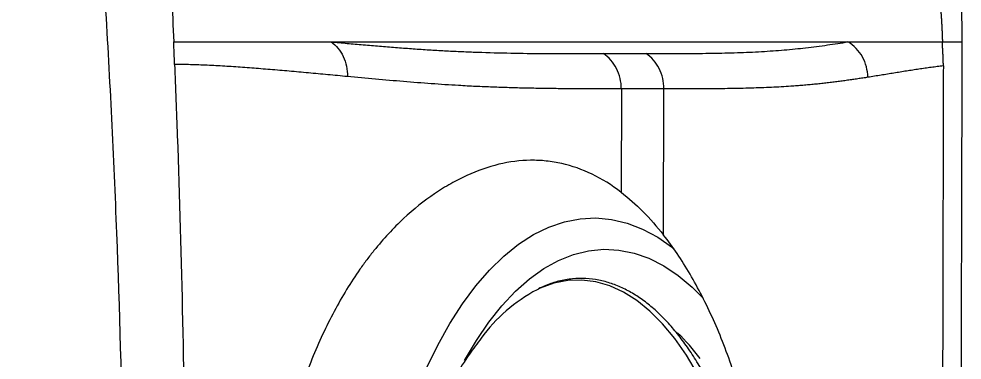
# Model space of a CAD drawing. Header units: inches. Extents: x 0 to 84, y -22 to 124.
# Drawn here: x 73.2 to 79, y 44.67 to 46.77 of the extents above; entities that cross this region are included whole.
import ezdxf

# ---------------------------------------------------------------- set-up
doc = ezdxf.new("R2010")
doc.units = ezdxf.units.IN
doc.header["$MEASUREMENT"] = 0
doc.layers.add('1', color=4, linetype='Continuous')
doc.layers.add('BDIM_CYAN', color=4, linetype='Continuous')

# ---------------------------------------------------------------- blocks, each defined once
blk = doc.blocks.new('2026 RELAY')
at = {"color": 8, "linetype": 'Continuous', "lineweight": 25, "flags": 128}
for points in [[(75.7087, 44.1237), (75.7777, 44.2658), (75.8512, 44.3978), (75.9288, 44.5189), (76.0103, 44.6286), (76.0951, 44.7265), (76.1829, 44.812), (76.2734, 44.8846), (76.3659, 44.9442), (76.4602, 44.9903), (76.5557, 45.0229), (76.652, 45.0416), (76.7487, 45.0465), (76.8452, 45.0374), (76.9412, 45.0145), (77.0362, 44.9779), (77.1296, 44.9277), (77.2211, 44.8642), (77.2285, 44.8583)], [(75.9419, 44.1698), (76.0144, 44.2935), (76.0909, 44.4061), (76.1711, 44.5072), (76.2545, 44.5961), (76.3407, 44.6725), (76.4292, 44.7359), (76.5196, 44.7861), (76.6115, 44.8227), (76.7043, 44.8455), (76.7977, 44.8546), (76.891, 44.8497), (76.984, 44.831), (77.0759, 44.7986), (77.1665, 44.7525), (77.2553, 44.6931), (77.3417, 44.6206), (77.4085, 44.5538)]]:
    blk.add_lwpolyline(points, dxfattribs=at)
at = {"color": 8, "linetype": 'Continuous', "lineweight": 25}
blk.add_open_spline([(78.8806, 46.1286), (78.9083, 46.1284), (78.9637, 46.1281), (78.9941, 46.1284), (79.0027, 46.1285), (79.0018, 46.1285), (79.0016, 46.1285)], degree=3, knots=[0, 0, 0, 0, 0.305915, 0.61136, 0.916414, 1, 1, 1, 1], dxfattribs=at)
at = {"layer": '1', "color": 3, "linetype": 'Continuous', "lineweight": 25}
for p, q in [((76.9061, 45.8397), (76.905, 45.2041)), ((77.1658, 44.9418), (77.1683, 45.8397))]:
    blk.add_line(p, q, dxfattribs=at)
for points, knots in [([(73.2321, 51.1327), (73.2395, 51.0842), (73.2542, 50.9871), (73.2758, 50.8415), (73.297, 50.6958), (73.3178, 50.55), (73.3382, 50.4042), (73.358, 50.2583), (73.3775, 50.1124), (73.3965, 49.9664), (73.4151, 49.8203), (73.4332, 49.6742), (73.4508, 49.528), (73.468, 49.3818), (73.4848, 49.2355), (73.5012, 49.0892), (73.5171, 48.9428), (73.5326, 48.7964), (73.5477, 48.65), (73.5624, 48.5035), (73.5767, 48.3569), (73.5906, 48.2103), (73.604, 48.0637), (73.6171, 47.9171), (73.666, 47.3507), (73.7374, 46.3634), (73.8064, 44.9541), (73.8454, 43.5435), (73.8556, 42.1325), (73.837, 40.7216), (73.7899, 39.3113), (73.7133, 37.9023), (73.6336, 36.862), (73.572, 36.1892), (73.5423, 35.8828), (73.511, 35.5766), (73.478, 35.2705), (73.4433, 34.9646), (73.407, 34.6589), (73.369, 34.3534), (73.3295, 34.0481), (73.2883, 33.743), (73.2456, 33.4381), (73.2158, 33.2351), (73.2009, 33.1335)], [0, 0, 0, 0, 0.008152, 0.016305, 0.024457, 0.032609, 0.040761, 0.048913, 0.057066, 0.065218, 0.07337, 0.081522, 0.089675, 0.097827, 0.105979, 0.114132, 0.122284, 0.130437, 0.138589, 0.146741, 0.154894, 0.163046, 0.171198, 0.17935, 0.187503, 0.265626, 0.343751, 0.421876, 0.5, 0.578124, 0.65625, 0.734374, 0.812498, 0.829543, 0.846589, 0.863635, 0.88068, 0.897726, 0.914772, 0.931818, 0.948864, 0.96591, 0.982955, 1, 1, 1, 1]), ([(73.7996, 51.0331), (73.8313, 50.7239), (73.8982, 50.0362), (74.0201, 48.5901), (74.1026, 47.2639), (74.1453, 46.3165), (74.1531, 46.1286)], [0.0114035, 0.0114035, 0.0114035, 0.0114035, 0.0625, 0.125, 0.25, 0.2809238, 0.2809238, 0.2809238, 0.2809238]), ([(78.5661, 47.6047), (78.5698, 47.601), (78.5771, 47.5935), (78.5879, 47.5819), (78.5987, 47.57), (78.6093, 47.5578), (78.6198, 47.5454), (78.6302, 47.5327), (78.6405, 47.5197), (78.6611, 47.4927), (78.6913, 47.45), (78.7304, 47.387), (78.7678, 47.3185), (78.8154, 47.2186), (78.8594, 47.1054), (78.8982, 46.978), (78.9247, 46.8744), (78.9476, 46.7645), (78.9671, 46.6466), (78.9824, 46.5231), (78.9909, 46.4228), (78.9953, 46.3504), (78.9974, 46.3066), (78.999, 46.2626), (79.0001, 46.2182), (79.0007, 46.1735), (79.0007, 46.1436), (79.0007, 46.1286)], [0, 0, 0, 0, 0.015844, 0.031621, 0.047334, 0.062983, 0.078572, 0.094101, 0.109572, 0.124988, 0.187999, 0.249563, 0.313107, 0.374788, 0.499352, 0.562942, 0.624385, 0.687795, 0.749484, 0.812575, 0.874947, 0.895662, 0.91639, 0.93716, 0.958, 0.978938, 1, 1, 1, 1]), ([(78.6506, 47.2757), (78.6529, 47.271), (78.6575, 47.2616), (78.6643, 47.2472), (78.671, 47.2325), (78.6777, 47.2176), (78.6842, 47.2025), (78.6906, 47.1871), (78.697, 47.1715), (78.7032, 47.1557), (78.7094, 47.1396), (78.7154, 47.1233), (78.7213, 47.1068), (78.7272, 47.09), (78.7329, 47.073), (78.7386, 47.0558), (78.7441, 47.0384), (78.7495, 47.0208), (78.7549, 47.003), (78.7601, 46.985), (78.7653, 46.9668), (78.7703, 46.9483), (78.7752, 46.9297), (78.78, 46.9109), (78.7848, 46.8919), (78.7894, 46.8727), (78.7939, 46.8533), (78.7983, 46.8338), (78.8026, 46.814), (78.8068, 46.7941), (78.8109, 46.774), (78.8148, 46.7538), (78.8187, 46.7333), (78.8225, 46.7127), (78.8261, 46.692), (78.8297, 46.6711), (78.8331, 46.65), (78.8364, 46.6288), (78.8396, 46.6074), (78.8427, 46.5858), (78.8457, 46.5642), (78.8486, 46.5424), (78.8514, 46.5204), (78.854, 46.4983), (78.8566, 46.4761), (78.859, 46.4537), (78.8613, 46.4312), (78.8635, 46.4086), (78.8656, 46.3859), (78.8675, 46.363), (78.8694, 46.3401), (78.8711, 46.317), (78.8727, 46.2938), (78.8742, 46.2705), (78.8756, 46.2471), (78.8768, 46.2236), (78.878, 46.1999), (78.879, 46.1762), (78.8799, 46.1524), (78.8804, 46.1365), (78.8806, 46.1286)], [0, 0, 0, 0, 0.017409, 0.034799, 0.052169, 0.069521, 0.086855, 0.104172, 0.121473, 0.138758, 0.156028, 0.173285, 0.190527, 0.207757, 0.224974, 0.242179, 0.259374, 0.276558, 0.293732, 0.310897, 0.328054, 0.345202, 0.362343, 0.379478, 0.396607, 0.413731, 0.430851, 0.447967, 0.465081, 0.482194, 0.499305, 0.516417, 0.53353, 0.550645, 0.567762, 0.584884, 0.602011, 0.619143, 0.636283, 0.65343, 0.670587, 0.687754, 0.704932, 0.722124, 0.739328, 0.756549, 0.773785, 0.791039, 0.808312, 0.825606, 0.842922, 0.860261, 0.877624, 0.895014, 0.912433, 0.92988, 0.947359, 0.964871, 0.982417, 1, 1, 1, 1]), ([(74.1588, 45.9902), (74.1578, 46.0133), (74.156, 46.0594), (74.1541, 46.1056), (74.1531, 46.1286)], [0, 0, 0, 0, 0.501157, 1, 1, 1, 1]), ([(74.1531, 46.1286), (74.171, 46.1286), (74.2068, 46.1286), (74.261, 46.1286), (74.3156, 46.1286), (74.3707, 46.1285), (74.4261, 46.1285), (74.482, 46.1285), (74.5383, 46.1285), (74.595, 46.1285), (74.6521, 46.1285), (74.7095, 46.1285), (74.7674, 46.1285), (74.8255, 46.1285), (74.8841, 46.1285), (74.9429, 46.1285), (75.0021, 46.1285), (75.0615, 46.1285), (75.1014, 46.1285), (75.1213, 46.1285)], [0, 0, 0, 0, 0.057941, 0.115992, 0.174152, 0.232423, 0.290803, 0.349294, 0.407896, 0.466609, 0.525432, 0.584366, 0.643411, 0.702566, 0.761832, 0.821209, 0.880696, 0.940293, 1, 1, 1, 1]), ([(75.1211, 46.1286), (75.1366, 46.1178), (75.1509, 46.1046), (75.176, 46.0743), (75.1869, 46.0572), (75.2044, 46.02), (75.2111, 46), (75.2198, 45.9585), (75.2219, 45.937), (75.2216, 45.9154)], [0, 0, 0, 0, 0.25, 0.25, 0.5, 0.5, 0.75, 0.75, 1, 1, 1, 1]), ([(75.1213, 46.1285), (75.1473, 46.1285), (75.1992, 46.1285), (75.2776, 46.1285), (75.3564, 46.1285), (75.4356, 46.1285), (75.5151, 46.1285), (75.595, 46.1285), (75.6753, 46.1285), (75.7558, 46.1285), (75.8366, 46.1285), (75.9176, 46.1285), (75.9989, 46.1285), (76.0803, 46.1285), (76.1619, 46.1285), (76.2436, 46.1285), (76.3254, 46.1285), (76.4072, 46.1285), (76.4891, 46.1285), (76.571, 46.1285), (76.6528, 46.1285), (76.7345, 46.1285), (76.8162, 46.1285), (76.8977, 46.1285), (76.979, 46.1285), (77.0602, 46.1285), (77.141, 46.1285), (77.2217, 46.1285), (77.3019, 46.1285), (77.3819, 46.1285), (77.4614, 46.1285), (77.5406, 46.1285), (77.6192, 46.1285), (77.6974, 46.1285), (77.775, 46.1285), (77.8521, 46.1285), (77.9285, 46.1285), (78.0042, 46.1285), (78.0793, 46.1285), (78.1536, 46.1285), (78.2272, 46.1285), (78.2755, 46.1285), (78.2996, 46.1285)], [0, 0, 0, 0, 0.023976, 0.048008, 0.072097, 0.096242, 0.120443, 0.144699, 0.16901, 0.193377, 0.217798, 0.242272, 0.266801, 0.291383, 0.316017, 0.340705, 0.365444, 0.390235, 0.415077, 0.43997, 0.464913, 0.489906, 0.514949, 0.540042, 0.565183, 0.590374, 0.615613, 0.6409, 0.666235, 0.691619, 0.71705, 0.742529, 0.768057, 0.793632, 0.819255, 0.844927, 0.870648, 0.896418, 0.922238, 0.948107, 0.974028, 1, 1, 1, 1]), ([(75.1214, 46.1285), (75.1544, 46.1256), (75.2203, 46.1197), (75.3194, 46.111), (75.4183, 46.1027), (75.5169, 46.0947), (75.6148, 46.0874), (75.7118, 46.0807), (75.8077, 46.0749), (75.9023, 46.0702), (76.0345, 46.0646), (76.2022, 46.0599), (76.4033, 46.0571), (76.6008, 46.0563), (76.7306, 46.0565), (76.7955, 46.0566)], [0, 0, 0, 0, 0.055557, 0.111113, 0.166666, 0.222216, 0.277761, 0.333303, 0.388847, 0.444396, 0.499948, 0.624946, 0.74996, 0.87498, 1, 1, 1, 1]), ([(77.0574, 46.0568), (77.0851, 46.0568), (77.1404, 46.0568), (77.2228, 46.057), (77.3045, 46.0574), (77.3853, 46.058), (77.465, 46.059), (77.5434, 46.0605), (77.6203, 46.0626), (77.6953, 46.0654), (77.7684, 46.0691), (77.8393, 46.0738), (77.908, 46.0792), (77.9747, 46.0855), (78.0412, 46.0927), (78.1074, 46.1007), (78.1733, 46.1096), (78.2375, 46.1189), (78.2789, 46.1253), (78.2997, 46.1286)], [0, 0, 0, 0, 0.057707, 0.115409, 0.173108, 0.230807, 0.288509, 0.346213, 0.403916, 0.461615, 0.51931, 0.577002, 0.634691, 0.692377, 0.750056, 0.812532, 0.875008, 0.937494, 1, 1, 1, 1]), ([(78.2996, 46.1285), (78.3143, 46.1285), (78.3436, 46.1285), (78.3872, 46.1285), (78.4305, 46.1285), (78.4734, 46.1285), (78.5159, 46.1285), (78.5581, 46.1285), (78.5999, 46.1285), (78.6412, 46.1285), (78.6822, 46.1286), (78.7228, 46.1286), (78.7629, 46.1286), (78.8026, 46.1286), (78.8419, 46.1286), (78.8677, 46.1286), (78.8806, 46.1286)], [0, 0, 0, 0, 0.0708215, 0.1417312, 0.2127302, 0.2838197, 0.3550009, 0.426275, 0.4976435, 0.5691078, 0.6406695, 0.7123302, 0.7840918, 0.855956, 0.9279247, 1, 1, 1, 1]), ([(78.4221, 45.911), (78.4218, 45.9329), (78.4188, 45.9548), (78.4075, 45.9972), (78.3991, 46.0176), (78.3778, 46.0557), (78.3647, 46.0732), (78.3348, 46.1042), (78.3179, 46.1176), (78.2997, 46.1286)], [0, 0, 0, 0, 0.25, 0.25, 0.5, 0.5, 0.75, 0.75, 1, 1, 1, 1]), ([(78.8864, 45.981), (78.8864, 45.9893), (78.8864, 46.0058), (78.8854, 46.0305), (78.8841, 46.0551), (78.8828, 46.0796), (78.8815, 46.1041), (78.8809, 46.1204), (78.8806, 46.1286)], [0, 0, 0, 0, 0.167566, 0.334702, 0.501473, 0.667902, 0.834045, 1, 1, 1, 1]), ([(79.0007, 46.1286), (79, 45.8779), (78.9985, 45.3687), (78.9966, 44.5928), (78.995, 43.7928), (78.9936, 42.9687), (78.9922, 41.9458), (78.991, 40.7531), (78.9904, 39.4198), (78.9907, 38.5519), (78.9909, 38.1285)], [0, 0, 0, 0, 0.0939784, 0.1909654, 0.2909633, 0.3939741, 0.5, 0.6745624, 0.8412255, 1, 1, 1, 1]), ([(76.7954, 46.0566), (76.8392, 46.0567), (76.9269, 46.0567), (77.0138, 46.0568), (77.0572, 46.0568)], [0, 0, 0, 0, 0.5000001, 1, 1, 1, 1]), ([(76.906, 45.8397), (76.906, 45.8616), (76.9035, 45.8835), (76.8935, 45.9257), (76.8861, 45.946), (76.8668, 45.9839), (76.8549, 46.0014), (76.8276, 46.0323), (76.8121, 46.0457), (76.7954, 46.0566)], [0, 0, 0, 0, 0.25, 0.25, 0.5, 0.5, 0.75, 0.75, 1, 1, 1, 1]), ([(77.1682, 45.8397), (77.1682, 45.8615), (77.1657, 45.8834), (77.1558, 45.9256), (77.1483, 45.946), (77.129, 45.9839), (77.1171, 46.0014), (77.0897, 46.0324), (77.0742, 46.0458), (77.0574, 46.0568)], [0, 0, 0, 0, 0.25, 0.25, 0.5, 0.5, 0.75, 0.75, 1, 1, 1, 1]), ([(74.1588, 45.9902), (74.1646, 45.8444), (74.1843, 45.3187), (74.2207, 44.0328), (74.2377, 42.132), (74.2041, 40.0825), (74.155, 38.7941), (74.13, 38.2658)], [0.2880336, 0.2880336, 0.2880336, 0.2880336, 0.312023, 0.374523, 0.499523, 0.624523, 0.7114894, 0.7114894, 0.7114894, 0.7114894]), ([(75.2216, 45.9155), (75.2015, 45.9173), (75.1613, 45.9211), (75.1012, 45.9267), (75.0413, 45.9323), (74.9817, 45.9378), (74.9225, 45.9432), (74.8636, 45.9485), (74.8051, 45.9536), (74.7471, 45.9585), (74.6897, 45.9632), (74.6328, 45.9677), (74.5766, 45.9718), (74.5212, 45.9757), (74.4665, 45.9791), (74.4127, 45.9822), (74.3598, 45.9848), (74.3079, 45.987), (74.257, 45.9886), (74.2072, 45.9898), (74.1749, 45.9901), (74.1588, 45.9902)], [0, 0, 0, 0, 0.0526306, 0.105259, 0.157886, 0.2105131, 0.2631416, 0.3157734, 0.3684108, 0.4210545, 0.4737014, 0.5263481, 0.5789921, 0.6316314, 0.684265, 0.7368926, 0.7895148, 0.8421334, 0.894751, 0.9473716, 1, 1, 1, 1]), ([(78.8864, 45.981), (78.8739, 45.9796), (78.849, 45.9766), (78.8114, 45.9718), (78.7738, 45.9666), (78.7361, 45.9611), (78.6981, 45.9553), (78.6599, 45.9493), (78.6213, 45.9431), (78.5824, 45.9368), (78.5431, 45.9304), (78.5033, 45.9239), (78.4631, 45.9174), (78.4357, 45.9131), (78.4221, 45.911)], [0, 0, 0, 0, 0.0833377, 0.1666815, 0.2500291, 0.333378, 0.4167262, 0.5000715, 0.5834121, 0.6667465, 0.7500735, 0.833392, 0.916701, 1, 1, 1, 1]), ([(78.8864, 45.981), (78.8859, 45.767), (78.8847, 45.3389), (78.8832, 44.6968), (78.8819, 44.0547), (78.8808, 43.4126), (78.8798, 42.7705), (78.879, 42.1283), (78.8783, 41.4862), (78.8777, 40.8441), (78.8773, 40.202), (78.8771, 39.5599), (78.8772, 38.9178), (78.8774, 38.4897), (78.8775, 38.2756)], [0, 0, 0, 0, 0.083333, 0.166666, 0.249999, 0.333332, 0.416665, 0.499998, 0.583332, 0.666665, 0.749999, 0.833333, 0.916666, 1, 1, 1, 1]), ([(76.9061, 45.8397), (76.874, 45.8397), (76.8098, 45.8398), (76.7129, 45.8399), (76.6155, 45.8403), (76.5173, 45.8411), (76.4183, 45.8423), (76.3182, 45.8442), (76.217, 45.8468), (76.1145, 45.8503), (76.0107, 45.8547), (75.8854, 45.8613), (75.7375, 45.8711), (75.5666, 45.8845), (75.3941, 45.8995), (75.2791, 45.9101), (75.2216, 45.9155)], [0, 0, 0, 0, 0.061512, 0.123024, 0.184537, 0.246051, 0.307566, 0.36908, 0.430596, 0.492112, 0.553624, 0.615128, 0.711336, 0.807546, 0.903771, 1, 1, 1, 1]), ([(78.4221, 45.911), (78.4118, 45.9094), (78.3913, 45.9062), (78.3602, 45.9015), (78.3286, 45.8969), (78.2966, 45.8924), (78.2642, 45.8879), (78.2313, 45.8836), (78.198, 45.8795), (78.1641, 45.8755), (78.1297, 45.8716), (78.0948, 45.868), (78.0593, 45.8645), (78.0232, 45.8613), (77.9865, 45.8583), (77.923, 45.8537), (77.8302, 45.8486), (77.705, 45.8441), (77.5754, 45.8414), (77.4422, 45.8401), (77.3063, 45.8396), (77.2143, 45.8396), (77.1683, 45.8397)], [0, 0, 0, 0, 0.030706, 0.06141, 0.092112, 0.122811, 0.153509, 0.184205, 0.214901, 0.245597, 0.276293, 0.306992, 0.337692, 0.368396, 0.399104, 0.429817, 0.524865, 0.619924, 0.714941, 0.809945, 0.904965, 1, 1, 1, 1]), ([(77.1682, 45.8397), (77.1464, 45.8397), (77.1029, 45.8397), (77.0375, 45.8397), (76.9718, 45.8397), (76.9279, 45.8397), (76.9059, 45.8397)], [0, 0, 0, 0, 0.25, 0.5, 0.75, 1, 1, 1, 1]), ([(76.905, 45.2041), (76.8463, 45.2491), (76.7865, 45.2861), (76.665, 45.3449), (76.6032, 45.3667), (76.5086, 45.3881), (76.4767, 45.3933), (76.4124, 45.4), (76.3801, 45.4015), (76.2832, 45.4001), (76.2183, 45.3918), (76.0878, 45.3606), (76.0222, 45.3378), (75.9396, 45.3001), (75.9231, 45.2922), (75.8899, 45.2753), (75.8733, 45.2664), (75.8236, 45.2383), (75.7907, 45.2179), (75.6928, 45.1516), (75.6288, 45.1005), (75.5041, 44.9842), (75.4433, 44.919), (75.3701, 44.828), (75.3555, 44.8093), (75.3267, 44.771), (75.3125, 44.7513), (75.2702, 44.6911), (75.243, 44.6494), (75.1639, 44.5201), (75.1148, 44.428), (75.0237, 44.2323), (74.9817, 44.1286), (74.9241, 43.9644), (74.9057, 43.9079), (74.8712, 43.7936), (74.8551, 43.7355), (74.8096, 43.559), (74.7833, 43.438), (74.7494, 43.2517), (74.7391, 43.1888), (74.725, 43.0933), (74.7205, 43.0612), (74.712, 42.9967), (74.7079, 42.9642), (74.689, 42.8015), (74.6777, 42.6707), (74.6623, 42.4076), (74.6582, 42.2754), (74.6573, 42.076), (74.6579, 42.0094), (74.6601, 41.9092), (74.6611, 41.8757), (74.6635, 41.809), (74.6649, 41.7758), (74.6732, 41.6103), (74.6833, 41.4798), (74.7109, 41.2226), (74.7283, 41.0958), (74.7604, 40.9085), (74.7721, 40.8466), (74.7976, 40.7237), (74.8113, 40.6634), (74.8551, 40.4861), (74.888, 40.3725), (74.9616, 40.1547), (75.0024, 40.0504), (75.0584, 39.926), (75.0699, 39.9015), (75.0933, 39.853), (75.1053, 39.829), (75.1419, 39.7586), (75.167, 39.7134), (75.2447, 39.5831), (75.2994, 39.5031), (75.4145, 39.3566), (75.4748, 39.29), (75.6004, 39.1701), (75.6644, 39.1181), (75.7939, 39.0285), (75.8594, 38.9908), (75.958, 38.9448), (75.9909, 38.9312), (76.0405, 38.9134), (76.0571, 38.9079), (76.0901, 38.8979), (76.1066, 38.8934), (76.1887, 38.8731), (76.2536, 38.8643), (76.3822, 38.8616), (76.4459, 38.8676), (76.5407, 38.8882), (76.5722, 38.8969), (76.6193, 38.913), (76.635, 38.9189), (76.6662, 38.9316), (76.6817, 38.9384), (76.7588, 38.9749), (76.8193, 39.0118), (76.8786, 39.0564)], [0, 0, 0, 0, 0.03125, 0.03125, 0.0625, 0.0625, 0.078125, 0.078125, 0.09375, 0.09375, 0.125, 0.125, 0.15625, 0.15625, 0.164063, 0.164063, 0.171875, 0.171875, 0.1875, 0.1875, 0.21875, 0.21875, 0.25, 0.25, 0.257813, 0.257813, 0.265625, 0.265625, 0.28125, 0.28125, 0.3125, 0.3125, 0.34375, 0.34375, 0.359375, 0.359375, 0.375, 0.375, 0.40625, 0.40625, 0.421875, 0.421875, 0.429688, 0.429688, 0.4375, 0.4375, 0.46875, 0.46875, 0.5, 0.5, 0.515625, 0.515625, 0.523438, 0.523438, 0.53125, 0.53125, 0.5625, 0.5625, 0.59375, 0.59375, 0.609375, 0.609375, 0.625, 0.625, 0.65625, 0.65625, 0.6875, 0.6875, 0.695313, 0.695313, 0.703125, 0.703125, 0.71875, 0.71875, 0.75, 0.75, 0.78125, 0.78125, 0.8125, 0.8125, 0.84375, 0.84375, 0.859375, 0.859375, 0.867188, 0.867188, 0.875, 0.875, 0.90625, 0.90625, 0.9375, 0.9375, 0.953125, 0.953125, 0.960938, 0.960938, 0.96875, 0.96875, 1, 1, 1, 1]), ([(77.1426, 39.3177), (77.2002, 39.3897), (77.2549, 39.4691), (77.3585, 39.6415), (77.4073, 39.7346), (77.4645, 39.8597), (77.4758, 39.8851), (77.4979, 39.9369), (77.5088, 39.9633), (77.5407, 40.0433), (77.561, 40.0979), (77.6191, 40.2652), (77.6541, 40.3816), (77.7168, 40.6243), (77.7445, 40.7506), (77.7747, 40.9149), (77.7805, 40.9481), (77.7915, 41.0145), (77.7968, 41.0479), (77.8119, 41.1484), (77.8209, 41.2159), (77.8451, 41.4201), (77.8573, 41.5584), (77.8699, 41.769), (77.8732, 41.8397), (77.8766, 41.9467), (77.8775, 41.9825), (77.8787, 42.0542), (77.8791, 42.09), (77.8798, 42.2684), (77.8765, 42.4099), (77.862, 42.6904), (77.8509, 42.8295), (77.8319, 43.0017), (77.8279, 43.0361), (77.8193, 43.1045), (77.8147, 43.1384), (77.8004, 43.2394), (77.79, 43.3057), (77.7557, 43.5013), (77.7292, 43.6275), (77.6835, 43.8109), (77.6674, 43.871), (77.6416, 43.9596), (77.6327, 43.9889), (77.6146, 44.0466), (77.6053, 44.0751), (77.5579, 44.2155), (77.5167, 44.3214), (77.4276, 44.5209), (77.3797, 44.6145), (77.3028, 44.7453), (77.2763, 44.7873), (77.2221, 44.8674), (77.1943, 44.9055), (77.1658, 44.9417)], [0, 0, 0, 0, 0.0625, 0.0625, 0.125, 0.125, 0.140625, 0.140625, 0.15625, 0.15625, 0.1875, 0.1875, 0.25, 0.25, 0.3125, 0.3125, 0.328125, 0.328125, 0.34375, 0.34375, 0.375, 0.375, 0.4375, 0.4375, 0.46875, 0.46875, 0.484375, 0.484375, 0.5, 0.5, 0.5625, 0.5625, 0.625, 0.625, 0.640625, 0.640625, 0.65625, 0.65625, 0.6875, 0.6875, 0.75, 0.75, 0.78125, 0.78125, 0.796875, 0.796875, 0.8125, 0.8125, 0.875, 0.875, 0.9375, 0.9375, 0.96875, 0.96875, 1, 1, 1, 1])]:
    blk.add_open_spline(points, degree=3, knots=knots, dxfattribs=at)
blk.add_open_spline([(76.9049, 45.2042), (76.9962, 45.1344), (77.0831, 45.0469), (77.1656, 44.9419)], degree=3, dxfattribs=at)
at = {"layer": 'BDIM_CYAN', "flags": 128}
blk.add_lwpolyline([(77.3742, 44.089), (77.3064, 44.2028), (77.2348, 44.3052), (77.1598, 44.3957), (77.0819, 44.4738), (77.0015, 44.539), (76.9189, 44.591), (76.8348, 44.6295), (76.7495, 44.6543), (76.6636, 44.6652), (76.5775, 44.6621), (76.4917, 44.6452), (76.4066, 44.6144), (76.3876, 44.6056)], dxfattribs=at)
at = {"layer": 'BDIM_CYAN'}
for centre, radius, start, end in [((76.863, 43.7081), 1.0156, 117.9081, 143.78752), ((76.401, 43.4516), 1.2306, 36.47892, 46.22537)]:
    blk.add_arc(centre, radius, start, end, dxfattribs=at)
for points, knots in [([(77.8234, 42.1699), (77.8231, 42.2314), (77.8227, 42.3173), (77.8179, 42.4432), (77.812, 42.5492), (77.8021, 42.6745), (77.7886, 42.8044), (77.771, 42.9381), (77.7493, 43.0733), (77.7235, 43.2082), (77.6935, 43.3416), (77.6594, 43.4722), (77.6215, 43.5991), (77.5797, 43.7215), (77.5344, 43.8386), (77.4856, 43.9498), (77.4335, 44.0545), (77.3784, 44.1524), (77.3203, 44.2429), (77.2596, 44.3257), (77.1963, 44.4006), (77.1306, 44.4672), (77.0626, 44.5253), (76.9923, 44.5746), (76.9197, 44.6148), (76.8447, 44.6454), (76.7673, 44.6661), (76.6873, 44.676), (76.6045, 44.6743), (76.5224, 44.6598), (76.4524, 44.6386), (76.4115, 44.6185), (76.3961, 44.6109)], [0, 0, 0, 0, 0.0413, 0.057707, 0.084941, 0.113095, 0.143183, 0.174462, 0.20663, 0.239447, 0.272742, 0.306387, 0.340289, 0.374376, 0.408593, 0.4429, 0.477268, 0.511677, 0.546119, 0.580596, 0.615121, 0.649718, 0.684431, 0.719327, 0.754501, 0.790091, 0.826285, 0.86333, 0.901529, 0.941195, 0.97784, 1, 1, 1, 1]), ([(76.0441, 44.3074), (76.0196, 44.275), (75.9633, 44.2008), (75.8851, 44.0759), (75.8073, 43.9345), (75.7374, 43.7863), (75.6754, 43.6335), (75.6212, 43.4775), (75.5745, 43.3192), (75.5349, 43.1597), (75.502, 42.9999), (75.4759, 42.8421), (75.4561, 42.689), (75.4431, 42.5539), (75.4349, 42.4335), (75.4292, 42.3135), (75.4281, 42.2283), (75.4275, 42.18)], [0, 0, 0, 0, 0.058347, 0.133551, 0.209904, 0.286478, 0.36227, 0.436972, 0.510439, 0.582594, 0.653291, 0.722112, 0.787792, 0.849482, 0.893404, 0.939495, 1, 1, 1, 1])]:
    blk.add_open_spline(points, degree=3, knots=knots, dxfattribs=at)

msp = doc.modelspace()

# ---------------------------------------------------------------- block references
msp.add_blockref('2026 RELAY', (0, 0.5))

doc.saveas('drawing.dxf')
